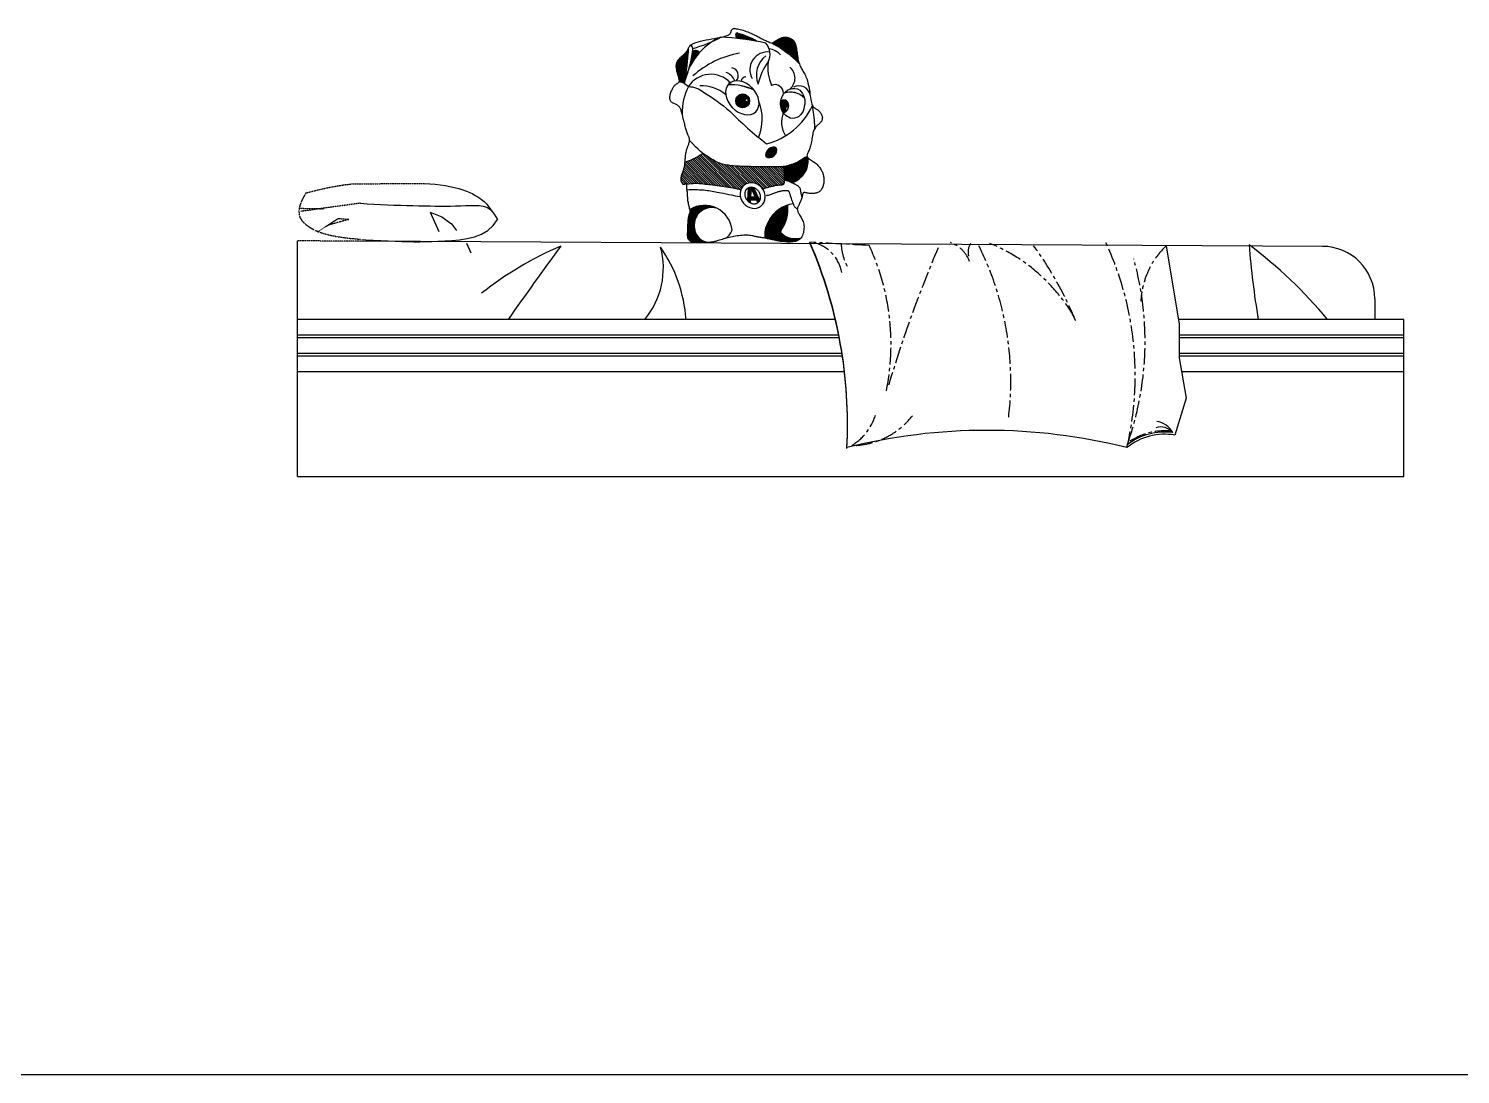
# Model space of a CAD drawing. Header units: millimetres. Extents: x 30176 to 68715, y 55479 to 72995.
# Drawn here: x 43317 to 46050, y 66122 to 68118 of the extents above; entities that cross this region are included whole.
import ezdxf

# ---------------------------------------------------------------- set-up
doc = ezdxf.new("R2010")
doc.units = ezdxf.units.MM
doc.linetypes.add('CENTER', pattern=[50.8, 31.75, -6.35, 6.35, -6.35])
doc.linetypes.add('DASHED', pattern=[0.75, 0.5, -0.25])
doc.layers.add('www.cad-blocks.net', color=7, linetype='Continuous')
pattern_1 = [(135, (-3026.9111, 6324.7859), (0.70710678, 0.70710678), [])]
pattern_2 = [(135, (-3026.9111, 6324.7859), (0.81670833, 0.81670833), [])]

# ---------------------------------------------------------------- blocks, each defined once
blk = doc.blocks.new('A$C20310F63')
h = blk.add_hatch()
h.set_pattern_fill('ANSI31', color=256, scale=8, style=0)
h.set_pattern_definition(pattern_1)
h.paths.add_polyline_path([(837.3, 836.7, 0.182047), (836.2, 844, -0.754092), (840.8, 846.1, -0.068785), (877.3, 830.8, 0.022195)])
h = blk.add_hatch()
h.set_pattern_fill('ANSI31', color=256, scale=8, style=0)
h.set_pattern_definition(pattern_1)
h.paths.add_polyline_path([(905.6, 827.2), (910.5, 830.7), (914.7, 833.4), (918.5, 835.5), (921.8, 837), (924.7, 838.1), (927.4, 838.7), (929.8, 838.9), (932, 838.9), (934.1, 838.7), (936.1, 838.4), (937.9, 837.8), (939.7, 837.1), (941.3, 836.3), (942.9, 835.3), (944.3, 834.2), (945.5, 832.9), (946.7, 831.6), (947.7, 830.1), (948.7, 828.5), (949.5, 826.8), (950.3, 824.9), (950.9, 822.8), (951.5, 820.5), (952, 818), (952.5, 815.4), (953, 812.5), (953.4, 809.6), (953.8, 806.6), (954.2, 803.5), (954.6, 800.6), (955.1, 797.7), (955.7, 794.9), (956.3, 792.4), (957, 790), (957.3, 788.9, 0.069281)])
h = blk.add_hatch()
h.set_pattern_fill('ANSI31', color=256, scale=8, style=0)
h.set_pattern_definition(pattern_1)
h.paths.add_polyline_path([(738.1, 751, 0.000312), (738.1, 750.9, 0.093114), (728.4, 753.9), (728.6, 755.2), (728.6, 756.3), (728.5, 757.5), (728.2, 758.8), (727.9, 760.3), (727.4, 761.9), (726.9, 763.7), (726.4, 765.5), (725.8, 767.5), (725.2, 769.6), (724.6, 771.8), (724, 774), (723.6, 776.2), (723.2, 778.3), (722.9, 780.5), (722.7, 782.5), (722.7, 784.5), (722.9, 786.3), (723.3, 788.1), (723.8, 789.8), (724.4, 791.5), (725.3, 793.1), (726.3, 794.7), (727.5, 796.3), (728.9, 797.8), (730.4, 799.4), (732, 801), (733.6, 802.5), (735.2, 804), (736.8, 805.4), (738.3, 806.8), (739.6, 808.2), (740.8, 809.5), (741.8, 810.7), (742.6, 811.9), (743.4, 813.1), (744.1, 814.2), (744.7, 815.4), (745.4, 816.7), (746, 817.9), (746.4, 818.6, -0.033572)])
h = blk.add_hatch()
h.set_pattern_fill('ANSI31', color=256, scale=8, style=0)
h.set_pattern_definition(pattern_1)
h.paths.add_polyline_path([(747.1, 779.1, 0.025867), (753.8, 810.1, -0.557363), (767, 809.3, 0.074706)])
h = blk.add_hatch()
h.set_pattern_fill('ANSI31', color=256, scale=9.24, style=0)
h.set_pattern_definition(pattern_2)
h.paths.add_polyline_path([(862.6, 717.2, -1), (836.3, 717.2, -1)])
h.paths.add_polyline_path([(860.2, 718.6, 1), (854.3, 718.6, 1)], flags=16)
h = blk.add_hatch()
h.set_pattern_fill('ANSI31', color=256, scale=9.24, style=0)
h.set_pattern_definition(pattern_2)
h.paths.add_polyline_path([(921.8, 714, -0.681649), (935.9, 713.9, -0.201194), (936.7, 703.7, 0.465176), (933.9, 705.9, 0.658709), (933.4, 698.3, -0.140274), (927, 694.9, -0.173838)])
h = blk.add_hatch()
h.set_pattern_fill('ANSI31', color=256, scale=9.24, style=0)
h.set_pattern_definition(pattern_2)
edge = h.paths.add_edge_path()
edge.add_ellipse((904, 618.9), major_axis=(9.36, 8.05), ratio=0.659889, start_angle=0, end_angle=360, ccw=False)
h = blk.add_hatch()
h.set_pattern_fill('ANSI31', color=256, scale=24, style=0)
h.set_pattern_definition([(135, (-3026.911, 6324.786), (2.1213203, 2.1213203), [])])
edge = h.paths.add_edge_path()
edge.add_line((800.6, 555.7), (796.3, 556.3))
edge.add_line((796.3, 556.3), (792.2, 556.8))
edge.add_line((792.2, 556.8), (788.4, 557.3))
edge.add_line((788.4, 557.3), (784.8, 557.8))
edge.add_line((784.8, 557.8), (781.3, 558.2))
edge.add_line((781.3, 558.2), (778, 558.5))
edge.add_line((778, 558.5), (774.9, 558.9))
edge.add_line((774.9, 558.9), (772, 559.2))
edge.add_line((772, 559.2), (769.2, 559.5))
edge.add_line((769.2, 559.5), (766.4, 559.7))
edge.add_line((766.4, 559.7), (763.7, 559.9))
edge.add_line((763.7, 559.9), (760.9, 560))
edge.add_line((760.9, 560), (757.9, 560))
edge.add_line((757.9, 560), (754.7, 559.8))
edge.add_line((754.7, 559.8), (751.1, 559.5))
edge.add_line((751.1, 559.5), (747, 558.9))
edge.add_line((747, 558.9), (742.3, 558.1))
edge.add_line((742.3, 558.1), (742.2, 558.5))
edge.add_line((742.2, 558.5), (741.8, 559))
edge.add_line((741.8, 559), (741.4, 559.2))
edge.add_line((741.4, 559.2), (741, 559.1))
edge.add_line((741, 559.1), (740.4, 558.9))
edge.add_line((740.4, 558.9), (739.8, 558.5))
edge.add_line((739.8, 558.5), (739.1, 558.2))
edge.add_line((739.1, 558.2), (738.4, 557.8))
edge.add_line((738.4, 557.8), (737.7, 557.6))
edge.add_line((737.7, 557.6), (736.9, 557.6))
edge.add_line((736.9, 557.6), (736.1, 557.9))
edge.add_line((736.1, 557.9), (735.3, 558.5))
edge.add_line((735.3, 558.5), (734.5, 559.2))
edge.add_line((734.5, 559.2), (733.8, 560.2))
edge.add_line((733.8, 560.2), (733.2, 561.3))
edge.add_line((733.2, 561.3), (732.6, 562.5))
edge.add_line((732.6, 562.5), (732.2, 563.9))
edge.add_line((732.2, 563.9), (731.9, 565.3))
edge.add_line((731.9, 565.3), (731.8, 566.7))
edge.add_line((731.8, 566.7), (731.8, 568.2))
edge.add_line((731.8, 568.2), (731.9, 569.7))
edge.add_line((731.9, 569.7), (732.2, 571.3))
edge.add_line((732.2, 571.3), (732.5, 572.9))
edge.add_line((732.5, 572.9), (733, 574.5))
edge.add_line((733, 574.5), (733.5, 576.2))
edge.add_line((733.5, 576.2), (734, 577.9))
edge.add_line((734, 577.9), (734.6, 579.6))
edge.add_line((734.6, 579.6), (735.2, 581.4))
edge.add_line((735.2, 581.4), (735.8, 583.1))
edge.add_line((735.8, 583.1), (736.4, 584.9))
edge.add_line((736.4, 584.9), (737, 586.6))
edge.add_line((737, 586.6), (737.5, 588.4))
edge.add_line((737.5, 588.4), (738, 590))
edge.add_line((738, 590), (738.4, 591.6))
edge.add_line((738.4, 591.6), (738.7, 593.2))
edge.add_line((738.7, 593.2), (739, 594.7))
edge.add_line((739, 594.7), (739.1, 596.2))
edge.add_line((739.1, 596.2), (739.3, 597.7))
edge.add_line((739.3, 597.7), (739.4, 599.2))
edge.add_line((739.4, 599.2), (739.5, 600))
edge.add_line((739.5, 600), (743.7, 601.4))
edge.add_line((743.7, 601.4), (747.4, 602.7))
edge.add_line((747.4, 602.7), (750.6, 604))
edge.add_line((750.6, 604), (753.4, 605.2))
edge.add_line((753.4, 605.2), (755.9, 606.3))
edge.add_line((755.9, 606.3), (758.2, 607.5))
edge.add_line((758.2, 607.5), (760.3, 608.7))
edge.add_line((760.3, 608.7), (762.4, 609.8))
edge.add_line((762.4, 609.8), (764.5, 611.1))
edge.add_line((764.5, 611.1), (766.5, 612.3))
edge.add_line((766.5, 612.3), (768.5, 613.4))
edge.add_line((768.5, 613.4), (770.3, 614.5))
edge.add_line((770.3, 614.5), (771.8, 615.4))
edge.add_line((771.8, 615.4), (773, 616.2))
edge.add_line((773, 616.2), (773.8, 616.7))
edge.add_line((773.8, 616.7), (774.1, 616.9))
edge.add_line((774.1, 616.9), (775.6, 615.8))
edge.add_line((775.6, 615.8), (778.7, 613.6))
edge.add_line((778.7, 613.6), (781.7, 611.6))
edge.add_line((781.7, 611.6), (784.5, 609.8))
edge.add_line((784.5, 609.8), (787.4, 608))
edge.add_line((787.4, 608), (790.2, 606.2))
edge.add_line((790.2, 606.2), (792.9, 604.6))
edge.add_line((792.9, 604.6), (795.6, 603))
edge.add_line((795.6, 603), (798.3, 601.6))
edge.add_line((798.3, 601.6), (800.9, 600.3))
edge.add_line((800.9, 600.3), (803.5, 599.1))
edge.add_line((803.5, 599.1), (806, 598.1))
edge.add_line((806, 598.1), (808.6, 597.2))
edge.add_line((808.6, 597.2), (811.2, 596.4))
edge.add_line((811.2, 596.4), (813.8, 595.7))
edge.add_line((813.8, 595.7), (816.5, 595.1))
edge.add_line((816.5, 595.1), (819.3, 594.6))
edge.add_line((819.3, 594.6), (822.2, 594.2))
edge.add_line((822.2, 594.2), (825.2, 593.8))
edge.add_line((825.2, 593.8), (828.4, 593.5))
edge.add_line((828.4, 593.5), (831.8, 593.1))
edge.add_line((831.8, 593.1), (835.4, 592.9))
edge.add_line((835.4, 592.9), (839.3, 592.6))
edge.add_line((839.3, 592.6), (843.5, 592.4))
edge.add_line((843.5, 592.4), (848.1, 592.2))
edge.add_line((848.1, 592.2), (853.1, 592))
edge.add_line((853.1, 592), (858.5, 591.8))
edge.add_line((858.5, 591.8), (864.3, 591.7))
edge.add_line((864.3, 591.7), (870.5, 591.6))
edge.add_line((870.5, 591.6), (876.8, 591.4))
edge.add_line((876.8, 591.4), (883.3, 591.3))
edge.add_line((883.3, 591.3), (889.6, 591.3))
edge.add_line((889.6, 591.3), (895.7, 591.2))
edge.add_line((895.7, 591.2), (901.5, 591.2))
edge.add_line((901.5, 591.2), (906.8, 591.1))
edge.add_line((906.8, 591.1), (911.4, 591.2))
edge.add_line((911.4, 591.2), (915.5, 591.2))
edge.add_line((915.5, 591.2), (919.1, 591.3))
edge.add_line((919.1, 591.3), (922.1, 591.4))
edge.add_line((922.1, 591.4), (924.8, 591.5))
edge.add_line((924.8, 591.5), (927.1, 591.7))
edge.add_line((927.1, 591.7), (927.6, 588.8))
edge.add_line((927.6, 588.8), (928, 586.1))
edge.add_line((928, 586.1), (928.3, 583.5))
edge.add_line((928.3, 583.5), (928.5, 581.1))
edge.add_line((928.5, 581.1), (928.7, 578.8))
edge.add_line((928.7, 578.8), (928.8, 576.6))
edge.add_line((928.8, 576.6), (928.8, 574.5))
edge.add_line((928.8, 574.5), (928.9, 572.6))
edge.add_line((928.9, 572.6), (928.9, 570.8))
edge.add_line((928.9, 570.8), (928.9, 569.2))
edge.add_line((928.9, 569.2), (928.9, 567.6))
edge.add_line((928.9, 567.6), (928.9, 566.2))
edge.add_line((928.9, 566.2), (928.9, 564.9))
edge.add_line((928.9, 564.9), (928.8, 563.7))
edge.add_line((928.8, 563.7), (928.8, 562.6))
edge.add_line((928.8, 562.6), (928.6, 561.6))
edge.add_line((928.6, 561.6), (928.5, 560.7))
edge.add_line((928.5, 560.7), (928.3, 559.9))
edge.add_line((928.3, 559.9), (928.1, 559.1))
edge.add_line((928.1, 559.1), (927.8, 558.5))
edge.add_line((927.8, 558.5), (927.4, 558))
edge.add_line((927.4, 558), (926.9, 557.5))
edge.add_line((926.9, 557.5), (926.4, 557.2))
edge.add_line((926.4, 557.2), (925.8, 556.9))
edge.add_line((925.8, 556.9), (925.1, 556.8))
edge.add_line((925.1, 556.8), (924.2, 556.6))
edge.add_line((924.2, 556.6), (923.2, 556.6))
edge.add_line((923.2, 556.6), (921.9, 556.5))
edge.add_line((921.9, 556.5), (920.3, 556.3))
edge.add_line((920.3, 556.3), (918.5, 556.2))
edge.add_line((918.5, 556.2), (916.2, 555.8))
edge.add_line((916.2, 555.8), (913.6, 555.4))
edge.add_line((913.6, 555.4), (910.5, 554.8))
edge.add_line((910.5, 554.8), (907.1, 554.1))
edge.add_line((907.1, 554.1), (903.5, 553.2))
edge.add_line((903.5, 553.2), (899.9, 552.3))
edge.add_line((899.9, 552.3), (896.3, 551.3))
edge.add_line((896.3, 551.3), (893, 550.3))
edge.add_line((893, 550.3), (890, 549.3))
edge.add_line((890, 549.3), (888, 548.5))
edge.add_ellipse((868.6, 536.5), major_axis=(-16.3, 19.9), ratio=0.886838, start_angle=-96.6424, end_angle=26.5299)
edge.add_line((846.1, 547.8), (845.3, 548))
edge.add_line((845.3, 548), (844.1, 548.3))
edge.add_line((844.1, 548.3), (842.7, 548.7))
edge.add_line((842.7, 548.7), (841, 549.1))
edge.add_line((841, 549.1), (838.9, 549.6))
edge.add_line((838.9, 549.6), (836.4, 550.1))
edge.add_line((836.4, 550.1), (833.6, 550.6))
edge.add_line((833.6, 550.6), (830.4, 551.2))
edge.add_line((830.4, 551.2), (826.7, 551.8))
edge.add_line((826.7, 551.8), (822.7, 552.5))
edge.add_line((822.7, 552.5), (818.5, 553.1))
edge.add_line((818.5, 553.1), (814.1, 553.8))
edge.add_line((814.1, 553.8), (809.6, 554.5))
edge.add_line((809.6, 554.5), (805.1, 555.1))
edge.add_line((805.1, 555.1), (800.6, 555.7))
h = blk.add_hatch()
h.set_pattern_fill('ANSI31', color=256, scale=8, style=0)
h.set_pattern_definition(pattern_1)
h.paths.add_polyline_path([(937.3, 593.8), (938.4, 594.3), (939.6, 594.7), (940.8, 595.1), (942.1, 595.6), (943.5, 596.1), (945, 596.6), (946.6, 597.1), (948.2, 597.7), (949.8, 598.3), (951.5, 599), (953.2, 599.8), (954.9, 600.7), (956.7, 601.7), (958.6, 602.8), (960.8, 604.1), (963.1, 605.5), (965.8, 607.1), (968.9, 609), (972.3, 611.1), (972.9, 610), (973.8, 608.8), (974.4, 608.3, -0.357282), (943.6, 561), (942.7, 561.6), (941.6, 562.2), (940.3, 562.9), (938.9, 563.6), (937, 564.3), (934.9, 564.9), (932.2, 565.4), (928.9, 565.9), (928.9, 566.2), (928.9, 567.6), (928.9, 569.2), (928.9, 570.8), (928.9, 572.6), (928.8, 574.5), (928.8, 576.6), (928.7, 578.8), (928.5, 581.1), (928.3, 583.5), (928, 586.1), (927.6, 588.8), (927.1, 591.7), (929.1, 591.9), (930.8, 592.1), (932.4, 592.4), (933.8, 592.7), (935, 593.1), (936.2, 593.4)])
h = blk.add_hatch()
h.set_pattern_fill('ANSI31', color=256, scale=5.32224, style=0)
h.set_pattern_definition([(135, (73.098, 1038.3626), (0.470424, 0.470424), [])])
edge = h.paths.add_edge_path()
edge.add_spline(control_points=[(882.3, 527.3), (882.3, 527.2), (882.2, 527.2), (882, 526.7), (881.7, 526.3), (881.2, 525.5), (880.9, 525.1), (880.3, 524.4), (880, 524.1), (879.3, 523.5), (879, 523.2), (878.6, 523)], knot_values=[2.763183, 2.763183, 2.763183, 2.763183, 2.778765, 2.778765, 2.885641, 2.885641, 2.992516, 2.992516, 3.099392, 3.099392, 3.201827, 3.201827, 3.201827, 3.201827], degree=3, periodic=0)
edge.add_line((878.6, 523), (868, 545.5))
edge.add_arc((866.5, 544.8), 1.61, 385.237, 555.1751)
edge.add_line((865, 544.4), (863.9, 522.7))
edge.add_spline(control_points=[(863.9, 522.7), (863.8, 522.7), (863.8, 522.8), (863.2, 523.1), (862.6, 523.4), (861.6, 524.1), (861.1, 524.4), (860.1, 525.2), (859.7, 525.7), (859, 526.3), (858.8, 526.5), (858.6, 526.7)], knot_values=[4.265709, 4.265709, 4.265709, 4.265709, 4.275023, 4.275023, 4.381899, 4.381899, 4.488775, 4.488775, 4.59565, 4.59565, 4.644299, 4.644299, 4.644299, 4.644299], degree=3, periodic=0)
edge.add_line((858.6, 526.7), (860, 550.8))
edge.add_spline(control_points=[(860, 550.8), (860.1, 550.9), (860.2, 550.9), (860.7, 551.1), (861.1, 551.3), (862, 551.6), (862.5, 551.8), (863.4, 552), (863.9, 552), (864.9, 552.1), (865.4, 552.2), (866.5, 552.2), (867, 552.1), (868.1, 552), (868.6, 551.9), (869.7, 551.7), (870.1, 551.5), (870.6, 551.4)], knot_values=[0.194131, 0.194131, 0.194131, 0.194131, 0.213751, 0.213751, 0.320627, 0.320627, 0.427502, 0.427502, 0.534378, 0.534378, 0.641254, 0.641254, 0.748129, 0.748129, 0.855005, 0.855005, 0.947764, 0.947764, 0.947764, 0.947764], degree=3, periodic=0)
edge.add_line((870.6, 551.4), (882.3, 527.3))
h.paths.add_polyline_path([(873.6, 533.6), (876.3, 528), (864.1, 527.8), (864.4, 533.5)], flags=16)
h = blk.add_hatch()
h.set_pattern_fill('ANSI31', color=256, scale=8, style=0)
h.set_pattern_definition(pattern_1)
h.paths.add_polyline_path([(898.5, 485.6, -0.213341), (935.6, 518.4, -0.173102), (923.1, 470.4, 0.300934), (924.4, 463.3, 0.248804), (960.3, 455.1), (959.6, 454.3), (958, 452.8), (956.2, 451.5), (954.3, 450.5), (952.3, 449.6), (950.1, 449), (947.8, 448.5), (945.4, 448.1), (942.9, 447.9), (940.3, 447.7), (937.7, 447.7), (935, 447.8), (932.4, 448), (929.7, 448.2), (927.2, 448.5), (924.7, 448.8), (922.3, 449.1), (920, 449.5), (917.7, 449.9), (915.5, 450.3), (913.2, 450.7), (910.9, 451.2), (908.7, 451.7), (906.4, 452.2), (904, 452.7), (901.7, 453.2), (899.4, 453.7), (897.1, 454.2), (894.8, 454.7), (892.6, 455.1, -0.206505)])
h.paths.add_polyline_path([(757.8, 471.8, 0.325815), (783.5, 447), (781, 446.9), (778.4, 446.9), (776, 446.8), (773.6, 446.7), (771.2, 446.7), (769, 446.6), (766.9, 446.5), (764.8, 446.4), (762.8, 446.4), (760.9, 446.5), (759.1, 446.6), (757.3, 446.7), (755.6, 447), (754, 447.3), (752.5, 447.8), (751.1, 448.4), (749.8, 449), (748.7, 449.8), (747.7, 450.7), (746.8, 451.7), (746.1, 452.8), (745.5, 454.1), (745.1, 455.4), (744.8, 456.8), (744.6, 458.2), (744.4, 459.7), (744.3, 461.1), (744.3, 462.6), (744.3, 464), (744.4, 465.4), (744.5, 466.8), (744.5, 468.2), (744.6, 469.6), (744.7, 471.1), (744.8, 472.6), (744.9, 474.2), (745, 475.9), (745, 477.7), (745.1, 479.5), (745.1, 481.3), (745.2, 483.2), (745.2, 485.1), (745.3, 486.9), (745.5, 488.7), (745.6, 490.5), (745.8, 492.2), (746.1, 493.8), (746.3, 495.3), (746.6, 496.7), (746.9, 498), (747.2, 499.2), (747.6, 500.2), (747.9, 501), (748.3, 501.8), (748.9, 502.9), (749.3, 504.3), (749.4, 505.7), (749.3, 506.9), (749.1, 508.3), (748.8, 509.9, -0.258025), (800, 512.4, 0.57718)])
at = {"linetype": 'DASHED'}
for p, q in [((15.5, 541.3), (41.8, 548.1)), ((41.8, 548.1), (65.1, 553)), ((65.1, 553), (85.6, 556.5)), ((85.6, 556.5), (103.8, 558.8)), ((103.8, 558.8), (240, 559.8)), ((8.6, 528.4), (4.4, 517.6)), ((119.7, 522), (6.2, 506.3)), ((15.5, 541.3), (8.6, 528.4)), ((2.4, 512.3), (49.1, 511.3)), ((4.4, 517.6), (2.5, 508.4)), ((2.5, 508.4), (2.7, 500.9)), ((2.7, 500.9), (4.5, 494.5)), ((4.5, 494.5), (7.7, 489.2)), ((37.9, 466.7), (77.2, 492.8)), ((77.2, 492.8), (97.7, 491)), ((7.7, 489.2), (11.8, 484.7)), ((11.8, 484.7), (16.6, 480.7)), ((16.6, 480.7), (21.7, 477)), ((21.7, 477), (27.3, 473.5)), ((27.3, 473.5), (33.3, 470.3)), ((33.3, 470.3), (40.1, 467.4)), ((40.1, 467.4), (47.6, 464.7)), ((47.6, 464.7), (56.2, 462.2)), ((97.7, 491), (57.5, 479.8)), ((120, 449.3), (0, 450)), ((56.2, 462.2), (65.7, 460)), ((65.7, 460), (76.5, 458)), ((76.5, 458), (88.6, 456.2)), ((88.6, 456.2), (101.7, 454.7)), ((101.7, 454.7), (115.6, 453.4)), ((115.6, 453.4), (120, 453))]:
    blk.add_line(p, q, dxfattribs=at)
for p, q in [((240, 559.8), (241.7, 559.7)), ((241.7, 559.7), (252.1, 559.1)), ((252.1, 559.1), (262.3, 558.1)), ((262.3, 558.1), (272.1, 556.9)), ((272.1, 556.9), (281.7, 555.5)), ((281.7, 555.5), (290.8, 553.8)), ((290.8, 553.8), (299.4, 551.9)), ((299.4, 551.9), (307.6, 549.8)), ((307.6, 549.8), (315.2, 547.5)), ((315.2, 547.5), (322.2, 545.1)), ((120, 521.9), (132.6, 521)), ((132.6, 521), (145.6, 520.1)), ((145.6, 520.1), (158.5, 519.3)), ((158.5, 519.3), (171.3, 518.7)), ((322.2, 545.1), (328.5, 542.4)), ((328.5, 542.4), (334.2, 539.7)), ((334.2, 539.7), (339.2, 536.9)), ((339.2, 536.9), (343.7, 534.2)), ((343.7, 534.2), (347.5, 531.6)), ((347.5, 531.6), (350.8, 529.1)), ((350.8, 529.1), (353.6, 527)), ((353.6, 527), (355.8, 525.2)), ((355.8, 525.2), (357.6, 523.7)), ((357.6, 523.7), (359.2, 522.2)), ((359.2, 522.2), (360.9, 520.3)), ((360.9, 520.3), (363, 517.6)), ((876.2, 528), (864.1, 527.8)), ((873.6, 533.6), (864.5, 533.5)), ((171.3, 518.7), (183.9, 518.3)), ((183.9, 518.3), (196.2, 517.9)), ((196.2, 517.9), (208.3, 517.6)), ((208.3, 517.6), (220, 517.3)), ((220, 517.3), (231.3, 517.1)), ((231.3, 517.1), (242.2, 516.8)), ((242.2, 516.8), (252.7, 516.6)), ((252.7, 516.6), (262.8, 516.5)), ((252.8, 504.9), (275.2, 495.6)), ((252.8, 504.9), (269.6, 467.6)), ((262.8, 516.5), (272.7, 516.4)), ((272.7, 516.4), (282.4, 516.3)), ((275.2, 495.6), (293.9, 482.5)), ((282.4, 516.3), (292, 516.4)), ((292, 516.4), (301.4, 516.6)), ((301.4, 516.6), (310.8, 516.9)), ((310.8, 516.9), (320.2, 517.4)), ((320.2, 517.4), (329.4, 517.7)), ((329.4, 517.7), (338.3, 517.8)), ((338.3, 517.8), (346.6, 517.4)), ((346.6, 517.4), (354.3, 516.2)), ((354.3, 516.2), (361.1, 514.1)), ((361.1, 514.1), (366.9, 510.7)), ((363, 517.6), (365.8, 513.7)), ((365.8, 513.7), (369.7, 508.3)), ((366.9, 510.7), (371.4, 505.9)), ((369.7, 508.3), (374.9, 500.8)), ((374.9, 500.8), (381.7, 491)), ((293.9, 482.5), (303.2, 469.5)), ((350.9, 462.9), (363, 469.8)), ((363, 469.8), (373.4, 479.1)), ((373.4, 479.1), (381.7, 491)), ((0, 0), (0, 450)), ((1956, 439.5), (120, 449.3)), ((122.8, 452.8), (130, 452.2)), ((130, 452.2), (144.5, 451.3)), ((144.5, 451.3), (159, 450.5)), ((159, 450.5), (173, 449.8)), ((173, 449.8), (186.4, 449.3)), ((186.4, 449.3), (199, 448.9)), ((199, 448.9), (210.8, 448.6)), ((210.8, 448.6), (222.1, 448.4)), ((222.1, 448.4), (233.3, 448.4)), ((233.3, 448.4), (244.4, 448.6)), ((244.4, 448.6), (255.9, 448.8)), ((255.9, 448.8), (267.9, 449.3)), ((267.9, 449.3), (280.8, 449.9)), ((280.8, 449.9), (294.5, 450.7)), ((294.5, 450.7), (308.9, 452.1)), ((308.9, 452.1), (323.4, 454.4)), ((322.4, 445.9), (330.8, 427.3)), ((323.4, 454.4), (337.5, 457.8)), ((337.5, 457.8), (350.9, 462.9)), ((1658, 440.7), (1682.8, 291)), ((2056, 339.5), (2056, 300)), ((1026.7, 300), (0, 300)), ((370, 300), (120, 300)), ((2111.7, 300), (1681.3, 300)), ((1682.8, 291), (1682.8, 226.5)), ((2111.7, 0), (2111.7, 300)), ((1033.1, 270), (0, 270)), ((1034.1, 265), (0, 265)), ((2111.7, 270), (1682.8, 270)), ((2111.7, 265), (1682.8, 265)), ((1039.3, 235), (0, 235)), ((1040.1, 230), (0, 230)), ((2111.7, 235), (1682.8, 235)), ((2111.7, 230), (1682.8, 230)), ((1682.8, 226.5), (1695.9, 149.8)), ((1044, 200), (0, 200)), ((2111.7, 200), (1687.3, 200)), ((1695.9, 149.8), (1674.4, 79.2)), ((0, 0), (2111.7, 0))]:
    blk.add_line(p, q)
for points in [[(905.6, 827.2), (910.5, 830.7), (914.7, 833.4), (918.5, 835.5), (921.8, 837), (924.7, 838.1), (927.4, 838.7), (929.8, 838.9), (932, 838.9), (934.1, 838.7), (936.1, 838.4), (937.9, 837.8), (939.7, 837.1), (941.3, 836.3), (942.9, 835.3), (944.3, 834.2), (945.5, 832.9), (946.7, 831.6), (947.7, 830.1), (948.7, 828.5), (949.5, 826.8), (950.3, 824.9), (950.9, 822.8), (951.5, 820.5), (952, 818), (952.5, 815.4), (953, 812.5), (953.4, 809.6), (953.8, 806.6), (954.2, 803.5), (954.6, 800.6), (955.1, 797.7), (955.7, 794.9), (956.3, 792.4), (957, 790), (957.7, 787.8), (958.5, 785.6), (959.4, 783.6), (960.3, 781.7), (961.3, 779.8), (962.4, 777.9), (963.5, 776.1), (964.6, 774.2), (965.8, 772.2), (966.9, 770.2), (968.1, 768.1), (969.2, 765.8), (970.3, 763.4), (971.3, 760.8), (972.3, 757.9), (973.2, 754.9), (974, 751.7), (974.8, 748.4), (975.6, 745), (976.2, 741.5), (976.9, 737.9), (977.5, 734.2), (978, 730.6), (978.6, 727), (979.1, 723.4), (979.7, 720.1), (980.2, 716.9), (980.9, 714), (981.6, 711.4), (982.4, 709.2), (983.3, 707.4), (984.3, 706), (985.4, 704.8), (986.6, 703.9), (987.8, 703.1), (989, 702.3), (990.3, 701.6), (991.6, 700.8), (992.9, 699.9), (994.2, 698.8), (995.4, 697.7), (996.5, 696.4), (997.6, 695.1), (998.6, 693.7), (999.5, 692.3), (1000.2, 690.9), (1000.8, 689.5), (1001.2, 688), (1001.4, 686.6), (1001.6, 685.3), (1001.5, 683.9), (1001.4, 682.6), (1001.1, 681.4), (1000.8, 680.2), (1000.3, 679.1), (999.7, 678), (999, 677), (998.2, 676.1), (997.4, 675.1), (996.4, 674.1), (995.4, 673.2), (994.3, 672.2), (993.1, 671.2), (991.9, 670.1), (990.6, 668.9), (989.4, 667.6), (988.2, 666.2), (987.1, 664.6), (986, 662.8), (985.1, 660.7), (984.3, 658.5), (983.6, 656), (983.1, 653.4), (982.5, 650.6), (982.1, 647.8), (981.6, 644.9), (981.2, 642.1), (980.7, 639.4), (980.2, 636.7), (979.6, 634.1), (979, 631.7), (978.3, 629.4), (977.6, 627.1), (976.9, 625), (976.1, 623.1), (975.4, 621.2), (974.6, 619.5), (973.8, 617.9), (973.1, 616.4), (972.6, 614.9), (972.3, 613.6), (972.2, 612.3), (972.3, 611.1), (972.9, 610), (973.8, 608.8), (975, 607.7), (976.5, 606.6), (978.2, 605.5), (980.1, 604.3), (982.1, 603.1), (984.1, 601.8), (986.1, 600.4), (987.9, 598.9), (989.7, 597.4), (991.4, 595.7), (993, 594), (994.5, 592.3), (995.9, 590.6), (997.1, 588.9), (998.3, 587.2), (999.3, 585.6), (1000.2, 584), (1001, 582.5), (1001.7, 580.9), (1002.3, 579.4), (1002.8, 577.8), (1003.2, 576.3), (1003.6, 574.6), (1004, 573), (1004.2, 571.2), (1004.4, 569.5), (1004.6, 567.7), (1004.6, 565.9), (1004.6, 564), (1004.4, 562.2), (1004.2, 560.3), (1003.9, 558.5), (1003.4, 556.6), (1002.9, 554.8), (1002.3, 553.1), (1001.5, 551.4), (1000.7, 549.8), (999.8, 548.3), (998.9, 547), (997.8, 545.7), (996.7, 544.7), (995.5, 543.7), (994.2, 542.9), (992.8, 542.2), (991.3, 541.6), (989.7, 541.2), (988, 540.8), (986.1, 540.6), (984.2, 540.5), (982.2, 540.4), (980.2, 540.5), (978.2, 540.6), (976.3, 540.7), (974.5, 541), (972.9, 541.2), (971.4, 541.5), (970.1, 541.8), (968.9, 542.1), (967.9, 542.3), (967, 542.3), (966.2, 542.2), (965.6, 541.9), (965, 541.4), (964.6, 540.6), (964.2, 539.6), (963.8, 538.4), (963.5, 537), (963.1, 535.5), (962.8, 533.8), (962.3, 532.1), (961.8, 530.3), (961.2, 528.6), (960.5, 526.8), (959.7, 525), (958.9, 523.2), (958.1, 521.5), (957.3, 519.9), (956.5, 518.4), (955.9, 517), (955.3, 515.7), (954.8, 514.5), (954.4, 513.4), (954.1, 512.3), (953.9, 511.2), (953.8, 510.2), (953.9, 509.1), (954.1, 508), (954.5, 506.8), (955, 505.6), (955.6, 504.3), (956.3, 502.9), (957.1, 501.4), (958, 499.9), (958.9, 498.2), (959.9, 496.6), (960.9, 494.8), (961.9, 493), (962.9, 491), (963.8, 489), (964.7, 486.8), (965.4, 484.6), (966, 482.1), (966.4, 479.6), (966.6, 476.8), (966.5, 474), (966.3, 471.1), (965.9, 468.3), (965.3, 465.5), (964.5, 462.8), (963.5, 460.3), (962.4, 458), (961.1, 456), (959.6, 454.3), (958, 452.8), (956.2, 451.5), (954.3, 450.5), (952.3, 449.6), (950.1, 449), (947.8, 448.5), (945.4, 448.1), (942.9, 447.9), (940.3, 447.7), (937.7, 447.7), (935, 447.8), (932.4, 448), (929.7, 448.2), (927.2, 448.5), (924.7, 448.8), (922.3, 449.1), (920, 449.5), (917.7, 449.9), (915.5, 450.3), (913.2, 450.7), (910.9, 451.2), (908.7, 451.7), (906.4, 452.2), (904, 452.7), (901.7, 453.2), (899.4, 453.7), (897.1, 454.2), (894.8, 454.7), (892.6, 455.1), (890.5, 455.5), (888.5, 455.8), (886.5, 456.1), (884.6, 456.4), (882.8, 456.7), (881, 456.9), (879.3, 457.2), (877.5, 457.5), (875.8, 457.8), (874.1, 458.2), (872.3, 458.6), (870.5, 459), (868.7, 459.5), (866.7, 459.8), (864.6, 460.2), (862.3, 460.5), (859.9, 460.7), (857.3, 460.8), (854.6, 460.8), (851.7, 460.6), (848.6, 460.5), (845.5, 460.2), (842.4, 459.8), (839.2, 459.4), (836, 459), (832.9, 458.4), (829.8, 457.8), (826.8, 457.2), (823.8, 456.6), (820.9, 455.9), (818.1, 455.1), (815.4, 454.4), (812.7, 453.6), (810.2, 452.8), (807.8, 452), (805.4, 451.2), (803, 450.5), (800.7, 449.8), (798.4, 449.1), (796, 448.6), (793.6, 448.1), (791.2, 447.7), (788.6, 447.4), (786.1, 447.2), (783.5, 447), (781, 446.9), (778.4, 446.9), (776, 446.8), (773.6, 446.7), (771.2, 446.7), (769, 446.6), (766.9, 446.5), (764.8, 446.4), (762.8, 446.4), (760.9, 446.5), (759.1, 446.6), (757.3, 446.7), (755.6, 447), (754, 447.3), (752.5, 447.8), (751.1, 448.4), (749.8, 449), (748.7, 449.8), (747.7, 450.7), (746.8, 451.7), (746.1, 452.8), (745.5, 454.1), (745.1, 455.4), (744.8, 456.8), (744.6, 458.2), (744.4, 459.7), (744.3, 461.1), (744.3, 462.6), (744.3, 464), (744.4, 465.4), (744.5, 466.8), (744.5, 468.2), (744.6, 469.6), (744.7, 471.1), (744.8, 472.6), (744.9, 474.2), (745, 475.9), (745, 477.7), (745.1, 479.5), (745.1, 481.3), (745.2, 483.2), (745.2, 485.1), (745.3, 486.9), (745.5, 488.7), (745.6, 490.5), (745.8, 492.2), (746.1, 493.8), (746.3, 495.3), (746.6, 496.7), (746.9, 498), (747.2, 499.2), (747.6, 500.2), (747.9, 501), (748.3, 501.8), (748.6, 502.5), (748.9, 503.2), (749.2, 503.9), (749.3, 504.7), (749.4, 505.7), (749.3, 506.9), (749.1, 508.3), (748.8, 509.9), (748.3, 511.7), (747.9, 513.7), (747.3, 515.7), (746.8, 517.9), (746.3, 520.1), (745.9, 522.3), (745.5, 524.5), (745.1, 526.7), (744.9, 528.8), (744.6, 530.8), (744.5, 532.8), (744.3, 534.6), (744.2, 536.3), (744.1, 537.8), (744.1, 539.1), (744, 540.3), (744, 541.4), (743.9, 542.3), (743.9, 543.1), (743.9, 543.8), (743.8, 544.5), (743.8, 545), (743.7, 545.6), (743.6, 546.2), (743.5, 546.7), (743.4, 547.3), (743.3, 548), (743.2, 548.7), (743.1, 549.6), (743, 550.6), (742.9, 551.7), (742.9, 553), (742.8, 554.2), (742.7, 555.5), (742.6, 556.7), (742.4, 557.7), (742.2, 558.5), (741.8, 559), (741.4, 559.2), (741, 559.1), (740.4, 558.9), (739.8, 558.5), (739.1, 558.2), (738.4, 557.8), (737.7, 557.6), (736.9, 557.6), (736.1, 557.9), (735.3, 558.5), (734.5, 559.2), (733.8, 560.2), (733.2, 561.3), (732.6, 562.5), (732.2, 563.9), (731.9, 565.3), (731.8, 566.7), (731.8, 568.2), (731.9, 569.7), (732.2, 571.3), (732.5, 572.9), (733, 574.5), (733.5, 576.2), (734, 577.9), (734.6, 579.6), (735.2, 581.4), (735.8, 583.1), (736.4, 584.9), (737, 586.6), (737.5, 588.4), (738, 590), (738.4, 591.6), (738.7, 593.2), (739, 594.7), (739.1, 596.2), (739.3, 597.7), (739.4, 599.2), (739.5, 600.8), (739.6, 602.6), (739.7, 604.4), (739.9, 606.4), (740.1, 608.5), (740.3, 610.8), (740.6, 613), (740.9, 615.3), (741.2, 617.5), (741.6, 619.6), (742, 621.6), (742.5, 623.5), (743, 625.2), (743.5, 626.8), (744, 628.3), (744.5, 629.7), (745, 631), (745.5, 632.3), (746, 633.6), (746.5, 634.9), (747, 636.2), (747.4, 637.5), (747.7, 638.8), (748, 640), (748.2, 641.3), (748.2, 642.5), (748.1, 643.7), (747.9, 645), (747.6, 646.2), (747.2, 647.4), (746.6, 648.7), (746.1, 650), (745.4, 651.4), (744.8, 652.8), (744.1, 654.4), (743.5, 656.1), (742.9, 658), (742.3, 659.9), (741.7, 661.9), (741.1, 663.9), (740.5, 666.1), (739.9, 668.3), (739.4, 670.5), (738.8, 672.7), (738.2, 674.9), (737.6, 677.2), (737.1, 679.4), (736.5, 681.6), (736, 683.9), (735.5, 686.1), (735, 688.2), (734.5, 690.3), (734, 692.4), (733.5, 694.4), (733, 696.4), (732.4, 698.2), (731.9, 699.9), (731.2, 701.5), (730.6, 702.9), (729.8, 704.2), (729, 705.3), (728.1, 706.4), (727.1, 707.3), (726.1, 708.1), (725, 708.8), (723.8, 709.5), (722.5, 710.2), (721.2, 710.8), (719.9, 711.4), (718.5, 712.1), (717.1, 712.8), (715.8, 713.5), (714.6, 714.3), (713.5, 715.1), (712.6, 716.1), (711.8, 717.1), (711.2, 718.3), (710.8, 719.6), (710.5, 720.9), (710.4, 722.4), (710.4, 724), (710.6, 725.6), (710.9, 727.4), (711.3, 729.2), (711.8, 731.1), (712.5, 733), (713.2, 734.9), (713.9, 736.8), (714.7, 738.6), (715.6, 740.3), (716.4, 741.9), (717.3, 743.3), (718.1, 744.6), (719, 745.7), (719.9, 746.7), (720.7, 747.6), (721.6, 748.4), (722.4, 749.1), (723.3, 749.7), (724.2, 750.2), (725, 750.7), (725.8, 751.2), (726.5, 751.7), (727.2, 752.2), (727.7, 752.8), (728.2, 753.5), (728.5, 754.3), (728.6, 755.2), (728.6, 756.3), (728.5, 757.5), (728.2, 758.8), (727.9, 760.3), (727.4, 761.9), (726.9, 763.7), (726.4, 765.5), (725.8, 767.5), (725.2, 769.6), (724.6, 771.8), (724, 774), (723.6, 776.2), (723.2, 778.3), (722.9, 780.5), (722.7, 782.5), (722.7, 784.5), (722.9, 786.3), (723.3, 788.1), (723.8, 789.8), (724.4, 791.5), (725.3, 793.1), (726.3, 794.7), (727.5, 796.3), (728.9, 797.8), (730.4, 799.4), (732, 801), (733.6, 802.5), (735.2, 804), (736.8, 805.4), (738.3, 806.8), (739.6, 808.2), (740.8, 809.5), (741.8, 810.7), (742.6, 811.9), (743.4, 813.1), (744.1, 814.2), (744.7, 815.4), (745.4, 816.7), (746, 817.9), (746.7, 819.2), (747.6, 820.6), (748.7, 822), (750, 823.4), (751.8, 824.8), (754, 826.2), (756.8, 827.6), (760.3, 828.9), (764.4, 830.2), (769.2, 831.4), (774.3, 832.6), (779.7, 833.7), (785.2, 834.7), (790.7, 835.7), (795.9, 836.6), (800.8, 837.5), (805.1, 838.3), (809, 839.1), (812.4, 839.8), (815.4, 840.6), (817.9, 841.3), (820, 842), (821.8, 842.8), (823.3, 843.6), (824.5, 844.4), (825.4, 845.3), (826.2, 846.2), (826.7, 847.1), (827.1, 848.1), (827.4, 849), (827.6, 849.9), (827.8, 850.8), (828.1, 851.7), (828.3, 852.5), (828.7, 853.2), (829.3, 853.8), (829.9, 854.4), (830.9, 854.8), (832, 855.1), (833.5, 855.2), (835.2, 855.2), (837.3, 855), (839.6, 854.6), (842.1, 854.1), (844.8, 853.5), (847.6, 852.8), (850.5, 852), (853.4, 851.1), (856.3, 850), (859.2, 849), (862.1, 847.8), (864.9, 846.6), (867.6, 845.4), (870.2, 844.2), (872.6, 843), (874.9, 841.9), (877.1, 840.7), (879.1, 839.6), (881, 838.6), (882.8, 837.6), (884.5, 836.6), (886.2, 835.7), (888, 834.8), (889.7, 833.9), (891.6, 833), (893.5, 832.2), (895.4, 831.4), (897.4, 830.6), (899.4, 829.7), (901.5, 828.9), (903.5, 828.1), (905.6, 827.2)], [(981.6, 711.4), (983, 702.7), (984, 695.9), (984.7, 690.4), (985.3, 685.7), (985.7, 681.3), (986, 676.5), (986.3, 670.8), (986.5, 663.7)], [(972.3, 611.1), (968.9, 609), (965.8, 607.1), (963.1, 605.5), (960.8, 604.1), (958.6, 602.8), (956.7, 601.7), (954.9, 600.7), (953.2, 599.8), (951.5, 599), (949.8, 598.3), (948.2, 597.7), (946.6, 597.1), (945, 596.6), (943.5, 596.1), (942.1, 595.6), (940.8, 595.1), (939.6, 594.7), (938.4, 594.3), (937.3, 593.8), (936.2, 593.4), (935, 593.1), (933.8, 592.7), (932.4, 592.4), (930.8, 592.1), (929.1, 591.9), (927.1, 591.7), (924.8, 591.5), (922.1, 591.4), (919.1, 591.3), (915.5, 591.2), (911.4, 591.2), (906.8, 591.1), (901.5, 591.2), (895.7, 591.2), (889.6, 591.3), (883.3, 591.3), (876.8, 591.4), (870.5, 591.6), (864.3, 591.7), (858.5, 591.8), (853.1, 592), (848.1, 592.2), (843.5, 592.4), (839.3, 592.6), (835.4, 592.9), (831.8, 593.1), (828.4, 593.5), (825.2, 593.8), (822.2, 594.2), (819.3, 594.6), (816.5, 595.1), (813.8, 595.7), (811.2, 596.4), (808.6, 597.2), (806, 598.1), (803.5, 599.1), (800.9, 600.3), (798.3, 601.6), (795.6, 603), (792.9, 604.6), (790.2, 606.2), (787.4, 608), (784.5, 609.8), (781.7, 611.6), (778.7, 613.6), (775.6, 615.8), (772.2, 618.3), (768.5, 621.4), (764.3, 625.1), (759.6, 629.7), (754.3, 635.2), (748.2, 641.9)], [(774.1, 616.9), (773.8, 616.7), (773, 616.2), (771.8, 615.4), (770.3, 614.5), (768.5, 613.4), (766.5, 612.3), (764.5, 611.1), (762.4, 609.8), (760.3, 608.7), (758.2, 607.5), (755.9, 606.3), (753.4, 605.2), (750.6, 604), (747.4, 602.7), (743.7, 601.4), (739.5, 600)], [(927.1, 591.7), (927.6, 588.8), (928, 586.1), (928.3, 583.5), (928.5, 581.1), (928.7, 578.8), (928.8, 576.6), (928.8, 574.5), (928.9, 572.6), (928.9, 570.8), (928.9, 569.2), (928.9, 567.6), (928.9, 566.2), (928.9, 564.9), (928.8, 563.7), (928.8, 562.6), (928.6, 561.6), (928.5, 560.7), (928.3, 559.9), (928.1, 559.1), (927.8, 558.5), (927.4, 558), (926.9, 557.5), (926.4, 557.2), (925.8, 556.9), (925.1, 556.8), (924.2, 556.6), (923.2, 556.6), (921.9, 556.5), (920.3, 556.3), (918.5, 556.2), (916.2, 555.8), (913.6, 555.4), (910.5, 554.8), (907.1, 554.1), (903.5, 553.2), (899.9, 552.3), (896.3, 551.3), (893, 550.3), (890, 549.3), (888, 548.5)], [(742.3, 558.1), (747, 558.9), (751.1, 559.5), (754.7, 559.8), (757.9, 560), (760.9, 560), (763.7, 559.9), (766.4, 559.7), (769.2, 559.5), (772, 559.2), (774.9, 558.9), (778, 558.5), (781.3, 558.2), (784.8, 557.8), (788.4, 557.3), (792.2, 556.8), (796.3, 556.3), (800.6, 555.7), (805.1, 555.1), (809.6, 554.5), (814.1, 553.8), (818.5, 553.1), (822.7, 552.5), (826.7, 551.8), (830.4, 551.2), (833.6, 550.6), (836.4, 550.1), (838.9, 549.6), (841, 549.1), (842.7, 548.7), (844.1, 548.3), (845.3, 548), (846.1, 547.8)], [(843.4, 533.9), (835.9, 535.6), (829.1, 537), (823.2, 538.2), (817.8, 539.3), (813, 540.2), (808.7, 541), (804.7, 541.8), (801.1, 542.5), (797.6, 543.1), (794.4, 543.7), (791.2, 544.3), (788, 544.8), (784.9, 545.3), (781.7, 545.8), (778.3, 546.2), (774.8, 546.6), (771.1, 546.9), (767.2, 547.1), (763.2, 547.3), (759.1, 547.4), (755, 547.5), (751, 547.4), (747.1, 547.2), (743.4, 546.8)], [(860, 550.8), (858.6, 526.7)], [(882.3, 527.3), (870.6, 551.4)], [(929, 565.9), (932.2, 565.4), (934.9, 564.9), (937, 564.3), (938.9, 563.6), (940.3, 562.9), (941.6, 562.2), (942.7, 561.6), (943.6, 561), (944.6, 560.5), (945.6, 560), (946.5, 559.6), (947.4, 559.2), (948.3, 558.8), (949.2, 558.4), (950.1, 558), (951, 557.6), (951.9, 557.1), (952.8, 556.6), (953.7, 556), (954.5, 555.4), (955.3, 554.8), (956, 554.1), (956.7, 553.4), (957.3, 552.7), (957.8, 551.9), (958.3, 551.1), (958.6, 550.3), (959, 549.4), (959.2, 548.5), (959.5, 547.5), (959.7, 546.4), (959.9, 545.2), (960, 544), (960.2, 542.6), (960.5, 541.2), (960.8, 539.8), (961.1, 538.3), (961.5, 536.8), (962.1, 535.3), (962.8, 533.8)], [(865, 544.4), (863.9, 522.7)], [(878.6, 523), (868, 545.5)], [(953.9, 511.2), (952.3, 512), (951.1, 512.8), (950, 513.8), (949.2, 514.7), (948.5, 515.8), (947.9, 516.9), (947.4, 518.1), (946.9, 519.4), (946.4, 520.8), (945.8, 522.2), (945.2, 523.6), (944.7, 525.1), (944.1, 526.6), (943.5, 528.2), (943, 529.7), (942.4, 531.2), (941.9, 532.8), (941.4, 534.3), (940.9, 535.7), (940.5, 537.1), (940.1, 538.4), (939.7, 539.7), (939.3, 540.8), (939, 541.8), (938.6, 542.7), (938.3, 543.5), (937.9, 544.1), (937.4, 544.6), (936.9, 545.1), (936.2, 545.4), (935.4, 545.6), (934.4, 545.8), (933.2, 545.8), (931.9, 545.8), (930.4, 545.8), (928.8, 545.6), (927.2, 545.5), (925.6, 545.3), (924, 545), (922.4, 544.7), (921, 544.4), (919.6, 544.1), (918.2, 543.7), (916.8, 543.3), (915.4, 542.9), (913.9, 542.3), (912.2, 541.7), (910.4, 541.1), (908.5, 540.3), (906.4, 539.6), (904.2, 538.8), (902.1, 538), (899.9, 537.3), (897.9, 536.7), (895.9, 536.3), (894.2, 536)]]:
    blk.add_lwpolyline(points)
for points in [[(728.3, 753.9, -0.189497), (746.1, 744.5, -0.183338), (774.9, 733.7, -0.041263), (824.8, 697.7, 0.031368), (895, 635.4, 0.223674), (982.3, 707.1)], [(960.3, 455.1, -0.248804), (924.4, 463.3, -0.300934), (923.1, 470.4, 0.173102), (935.6, 518.4, 0.173102)]]:
    blk.add_lwpolyline(points, format="xyb")
blk.add_lwpolyline([(958.4, 737.9, -0.278717), (967, 706.5, -0.388725), (943.7, 683.4, -0.500767), (925.8, 726.7, -0.463049)], format="xyb", close=True)
for centre, radius in [((849.5, 717.2), 13.2), ((857.3, 718.6), 2.96)]:
    blk.add_circle(centre, radius)
for centre, radius, start, end in [((857.4, 728.1), 121.5, 114.4861, 169.2064), ((740.2, 814.6), 14.3, 341.6087, 41.616), ((703.4, 1020.7), 209.4, 284.0292, 299.6562), ((791.4, 383.2), 455.8, 77.0192, 88.0333), ((838.8, 844.4), 2.61, 40.9553, 189.034), ((827, 838.9), 10.5, 347.6508, 28.9208), ((803.7, 706.3), 144.7, 59.3966, 75.1361), ((871.1, 806.7), 30.7, 331.2847, 42.2612), ((793.9, 622.3), 233.4, 45.5446, 61.3972), ((239.8, 846.3), 507.3, 349.1621, 356.8704), ((450.6, 858.7), 307, 339.4373, 350.8953), ((760.1, 805.6), 7.78, 27.8979, 144.4325), ((872.4, 634.8), 175.6, 99.4454, 132.1827), ((896.9, 776.9), 33.7, 82.0856, 210.6904), ((923.1, 766.1), 47.4, 128.2283, 200.6936), ((895, 780.5), 36.3, 42.6031, 82.1526), ((788.8, 717.4), 50.6, 43.1038, 147.5636), ((807.1, 743.8), 29.8, 22.7222, 67.9278), ((826.5, 765.8), 14.7, 316.1118, 80.055), ((997.4, 721.4), 121.9, 144.6642, 166.7697), ((989.2, 782.3), 91.7, 173.989, 202.7155), ((922.3, 760.8), 27.1, 309.4384, 51.021), ((841, 695), 107, 152.4468, 181.3952), ((769.2, 669.4), 76.8, 51.55, 91.1795), ((826, 644), 104, 63.9755, 92.541), ((826, 644), 104.3, 64.2742, 92.4129), ((856, 753.3), 9.73, 91.1274, 171.9035), ((911.2, 732.1), 16.2, 359.3511, 114.0207), ((957, 724.2), 21.8, 12.2118, 118.3201), ((798.3, 682.7), 88.6, 336.6823, 21.4413), ((928.8, 711.2), 7.55, 21.1506, 161.1386), ((924.2, 707.8), 13.2, 282.3594, 27.6042), ((940.5, 695.3), 38.5, 46.2315, 107.7166), ((940.5, 695.3), 38.7, 46.8814, 107.1565), ((972.9, 676.8), 49.3, 158.4751, 212.2571), ((935.3, 702), 4.14, 109.582, 243.0751), ((934.4, 703.6), 2.36, 2.2136, 102.0005), ((930.2, 603.4), 44.5, 287.6437, 6.2873), ((866.5, 544.8), 1.61, 25.237, 195.1751), ((953.7, 460.5), 60.7, 96.9442, 155.545), ((776.7, 464.8), 53, 6.0266, 121.7718), ((790.7, 479.9), 33.8, 73.9878, 193.9585), ((787.6, 477), 30.3, 190.0435, 262.2291), ((803.5, 478.9), 27.2, 295.827, 341.83), ((930.9, 463.6), 39.2, 145.8297, 192.5011), ((766.8, -177), 671.3, 113.1846, 128.2813), ((7994.2, -5057.8), 9292.6, 143.72588, 144.79039), ((543.9, 398.3), 154.2, 320.3977, 14.9325), ((465.5, 280.4), 276.6, 4.0551, 34.7273), ((178.6, 101.4), 871, 356.9644, 23.3973), ((178.6, 99.6), 871, 356.9644, 23.3973), ((3303.8, 554.3), 1491.9, 184.3011, 189.8151), ((1286.2, -264.2), 883.3, 39.7024, 53.1353), ((1956, 339.5), 100, 0, 90), ((1315.7, -1007.6), 1095.9, 75.8888, 104.1112), ((1655, -33.3), 118.2, 82.4667, 126.7483), ((1647.3, 64.6), 30.2, 39.7705, 108.0679), ((1633.7, 63.8), 41.9, 28.6242, 81.413), ((1655, -33.3), 114.2, 80.2073, 129.1717)]:
    blk.add_arc(centre, radius, start, end)
at = {"linetype": 'CENTER'}
for centre, radius, start, end in [((-1088.1, -39501.6), 40002.2, 86.87736, 87.03942), ((967.1, 376.2), 72.8, 10.8306, 68.8237), ((1133.6, 447.5), 96.1, 181.9905, 209.5349), ((682.9, 252.1), 449.8, 348.671, 24.8618), ((1224.5, 388), 62.6, 21.4299, 69.8201), ((1312.8, 428.3), 33.1, 149.1725, 193.0526), ((783.1, 182.1), 578.2, 353.2023, 26.9419), ((1195.3, 138), 332, 30.0107, 67.7177), ((858.9, 41.1), 676.6, 22.2499, 36.2027), ((996.6, 192.8), 602.2, 346.7967, 24.9959), ((1767.8, 326.3), 158.6, 133.806, 176.9976), ((3500.7, -533.2), 2476, 156.9325, 163.3753), ((1029.2, 257.8), 588.4, 340.8688, 15.582), ((1004.1, 148.1), 103.6, 301.2467, 342.8023), ((1056.2, 208.9), 149.7, 273.7429, 321.7887), ((1655, -33.3), 120.6, 83.7345, 125.4454)]:
    blk.add_arc(centre, radius, start, end, dxfattribs=at)
at = {"extrusion": (0, 0, -1)}
for centre, major_axis, ratio in [((848.8, 723.1), (-25.6, 26.8), 0.719477), ((904, 618.9), (9.36, 8.05), 0.659889), ((868.6, 536.5), (-16.3, 19.9), 0.886838)]:
    blk.add_ellipse(centre, major_axis=major_axis, ratio=ratio, dxfattribs=at)
blk.add_open_spline([(857.9, 549.5), (858.3, 549.8), (858.6, 550), (859.4, 550.5), (859.8, 550.7), (860.7, 551.1), (861.1, 551.3), (862, 551.6), (862.5, 551.8), (863.4, 552), (863.9, 552), (864.9, 552.1), (865.4, 552.2), (866.5, 552.2), (867, 552.1), (868.1, 552), (868.6, 551.9), (869.7, 551.6), (870.3, 551.5), (871.4, 551.1), (871.9, 550.9), (873, 550.4), (873.6, 550.1), (874.6, 549.5), (875.1, 549.1), (876.1, 548.4), (876.6, 548), (877.6, 547.2), (878, 546.7), (878.9, 545.8), (879.3, 545.3), (880.1, 544.3), (880.5, 543.8), (881.1, 542.7), (881.4, 542.2), (882, 541.1), (882.3, 540.5), (882.7, 539.4), (882.9, 538.8), (883.2, 537.6), (883.4, 537), (883.6, 535.9), (883.6, 535.3), (883.7, 534.2), (883.7, 533.6), (883.7, 532.5), (883.6, 532), (883.5, 530.9), (883.4, 530.4), (883.1, 529.4), (883, 528.9), (882.6, 528), (882.4, 527.5), (882, 526.7), (881.7, 526.3), (881.2, 525.5), (880.9, 525.1), (880.3, 524.4), (880, 524.1), (879.3, 523.5), (879, 523.2), (878.2, 522.7), (877.8, 522.4), (877, 522), (876.6, 521.8), (875.7, 521.5), (875.3, 521.3), (874.3, 521.1), (873.9, 521), (872.9, 520.8), (872.4, 520.8), (871.3, 520.8), (870.8, 520.8), (869.7, 520.9), (869.2, 520.9), (868.1, 521.1), (867.5, 521.3), (866.4, 521.6), (865.9, 521.8), (864.8, 522.2), (864.2, 522.5), (863.2, 523.1), (862.6, 523.4), (861.6, 524.1), (861.1, 524.4), (860.1, 525.2), (859.7, 525.7), (858.8, 526.5), (858.3, 527), (857.5, 528), (857.1, 528.5), (856.4, 529.5), (856.1, 530.1), (855.5, 531.2), (855.2, 531.7), (854.7, 532.9), (854.5, 533.5), (854.1, 534.6), (854, 535.2), (853.7, 536.4), (853.6, 536.9), (853.5, 538.1), (853.5, 538.7), (853.5, 539.8), (853.5, 540.3), (853.6, 541.4), (853.7, 541.9), (853.9, 543), (854, 543.4), (854.3, 544.4), (854.5, 544.9), (854.9, 545.7), (855.1, 546.2), (855.6, 547), (855.9, 547.4), (856.5, 548.1), (856.8, 548.4), (857.4, 549), (857.6, 549.2), (857.9, 549.5)], degree=3, knots=[0, 0, 0, 0, 0.106876, 0.106876, 0.213751, 0.213751, 0.320627, 0.320627, 0.427502, 0.427502, 0.534378, 0.534378, 0.641254, 0.641254, 0.748129, 0.748129, 0.855005, 0.855005, 0.96188, 0.96188, 1.068756, 1.068756, 1.175631, 1.175631, 1.282507, 1.282507, 1.389383, 1.389383, 1.496258, 1.496258, 1.603134, 1.603134, 1.710009, 1.710009, 1.816885, 1.816885, 1.923761, 1.923761, 2.030636, 2.030636, 2.137512, 2.137512, 2.244387, 2.244387, 2.351263, 2.351263, 2.458138, 2.458138, 2.565014, 2.565014, 2.67189, 2.67189, 2.778765, 2.778765, 2.885641, 2.885641, 2.992516, 2.992516, 3.099392, 3.099392, 3.206268, 3.206268, 3.313143, 3.313143, 3.420019, 3.420019, 3.526894, 3.526894, 3.63377, 3.63377, 3.740645, 3.740645, 3.847521, 3.847521, 3.954397, 3.954397, 4.061272, 4.061272, 4.168148, 4.168148, 4.275023, 4.275023, 4.381899, 4.381899, 4.488775, 4.488775, 4.59565, 4.59565, 4.702526, 4.702526, 4.809401, 4.809401, 4.916277, 4.916277, 5.023152, 5.023152, 5.130028, 5.130028, 5.236904, 5.236904, 5.343779, 5.343779, 5.450655, 5.450655, 5.55753, 5.55753, 5.664406, 5.664406, 5.771282, 5.771282, 5.878157, 5.878157, 5.985033, 5.985033, 6.091908, 6.091908, 6.198784, 6.198784, 6.283185, 6.283185, 6.283185, 6.283185])
blk = doc.blocks.new('FORMAT')
at = {"color": 155, "true_color": 0x546d8e}
blk.add_line((33904.5, 66121.8), (68715.5, 66121.8), dxfattribs=at)

msp = doc.modelspace()

# ---------------------------------------------------------------- block references
msp.add_blockref('A$C20310F63', (43830.9, 67262.9))
at = {"layer": 'www.cad-blocks.net'}
msp.add_blockref('FORMAT', (0, 0), dxfattribs=at)

doc.saveas('drawing.dxf')
